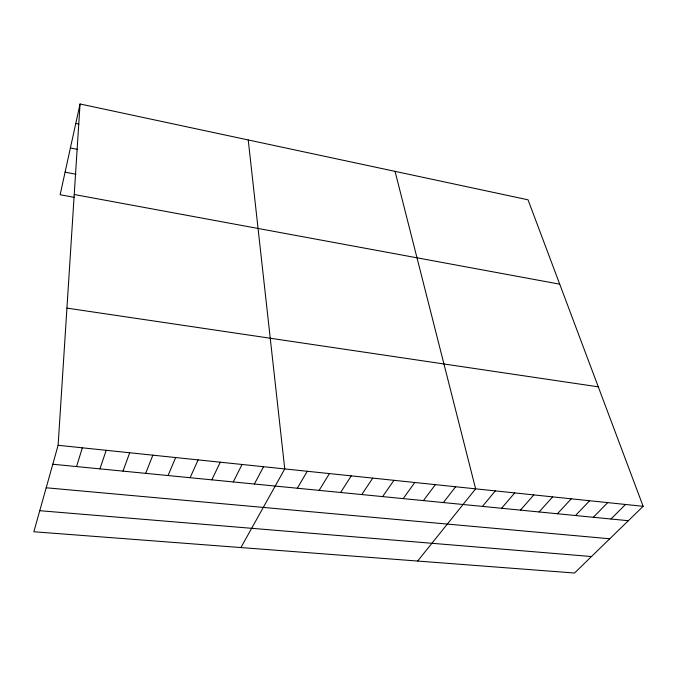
<?xml version="1.0" encoding="UTF-8"?>
<svg xmlns="http://www.w3.org/2000/svg" width="677" height="677" viewBox="0 0 677 677"><rect width="100%" height="100%" fill="white"/><g stroke="black" fill="none" stroke-linecap="round" stroke-linejoin="round"><path stroke-width="1.02" d="M58.112 445.288L80.047 103.979L528.035 199.808L643.15 506.311L574.536 573.021L33.85 531.758L58.112 445.288L643.15 506.311M80.047 103.979L60.135 194.748L74.529 197.388M76.543 466.563L82.34 447.819M99.934 468.865L106.204 450.307M122.977 471.124L129.705 452.761M145.682 473.35L152.85 455.172M168.048 475.55L175.656 457.55M190.102 477.708L198.116 459.895M211.833 479.841L220.253 462.205M233.26 481.948L242.061 464.473M254.374 484.021L263.565 466.715M240.919 547.566L284.755 468.924L248.231 139.953M297.33 488.235L307.265 471.277M319.129 490.368L329.428 473.587M340.607 492.484L351.261 475.863M361.763 494.557L372.773 478.106M382.615 496.605L393.955 480.315M403.162 498.619L414.823 482.498M423.413 500.608L435.387 484.639M443.376 502.562L455.655 486.755M417.641 561.047L475.626 488.836L395.055 171.366M482.456 506.396L495.31 490.893M501.581 508.275L514.715 492.915M520.444 510.128L533.84 494.904M539.044 511.956L552.703 496.876M557.391 513.75L571.295 498.814M575.492 515.527L589.633 500.726M593.348 517.279L607.718 502.613M610.959 519.005L625.556 504.475M39.757 510.703L591.486 556.545M46.188 487.778L609.757 538.774M52.798 464.236L628.332 520.715M66.93 308.111L598.282 386.838M74.233 194.511L559.718 284.171M65.085 172.178L75.926 174.251M70.4 147.958L77.432 149.363M75.773 123.451L78.854 124.086"/></g></svg>
